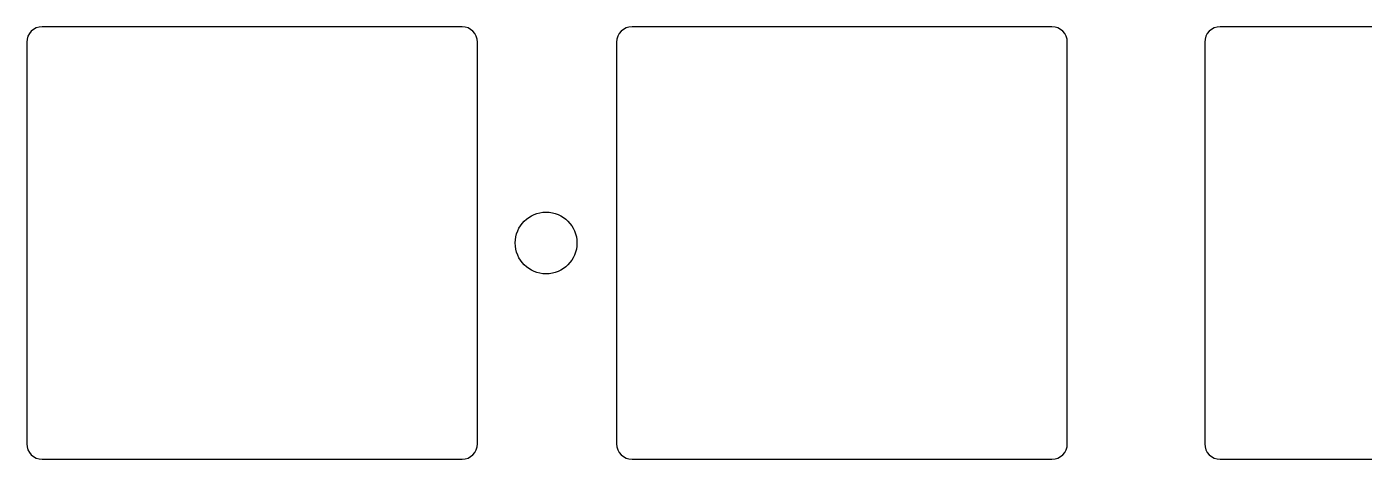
# Model space of a CAD drawing. Header units: millimetres. Extents: x -10 to 277, y -95 to 18.
# Drawn here: x 16.51 to 59.84, y -64.15 to -50.15 of the extents above; entities that cross this region are included whole.
import ezdxf

# ---------------------------------------------------------------- set-up
doc = ezdxf.new("R2010")
doc.units = ezdxf.units.MM
doc.header["$MEASUREMENT"] = 0
doc.layers.get('0').update_dxf_attribs({"linetype": 'CONTINUOUS'})
doc.layers.add('Edge.Cuts', color=53, linetype='CONTINUOUS')

msp = doc.modelspace()

# ---------------------------------------------------------------- linework, layer by layer
msp.add_lwpolyline([(16.5125, -50.65), (16.5125, -63.65, 0.414212391), (17.0125, -64.15), (30.6125, -64.15, 0.414213562), (31.1125, -63.65), (31.1125, -50.65, 0.414213562), (30.6125, -50.15), (17.0125, -50.15, 0.414212391)], format="xyb", close=True)
msp.add_circle((33.3375, -57.15), 1)
at = {"layer": 'Edge.Cuts', "linetype": 'Continuous'}
for p, q in [((49.721416, -50.15), (36.121416, -50.15)), ((68.771416, -50.15), (55.171416, -50.15)), ((35.621416, -50.65), (35.621416, -63.65)), ((50.221416, -63.65), (50.221416, -50.65)), ((54.671416, -50.65), (54.671416, -63.65)), ((36.121416, -64.15), (49.721416, -64.15)), ((55.171416, -64.15), (68.771416, -64.15))]:
    msp.add_line(p, q, dxfattribs=at)
at = {"layer": 'Edge.Cuts'}
for centre, start, end in [((36.121416, -50.65), 90, 180), ((49.721416, -50.65), 0, 90), ((55.171416, -50.65), 90, 180), ((36.121416, -63.65), 180, 270), ((49.721416, -63.65), 270, 0), ((55.171416, -63.65), 180, 270)]:
    msp.add_arc(centre, 0.5, start, end, dxfattribs=at)

doc.saveas('drawing.dxf')
